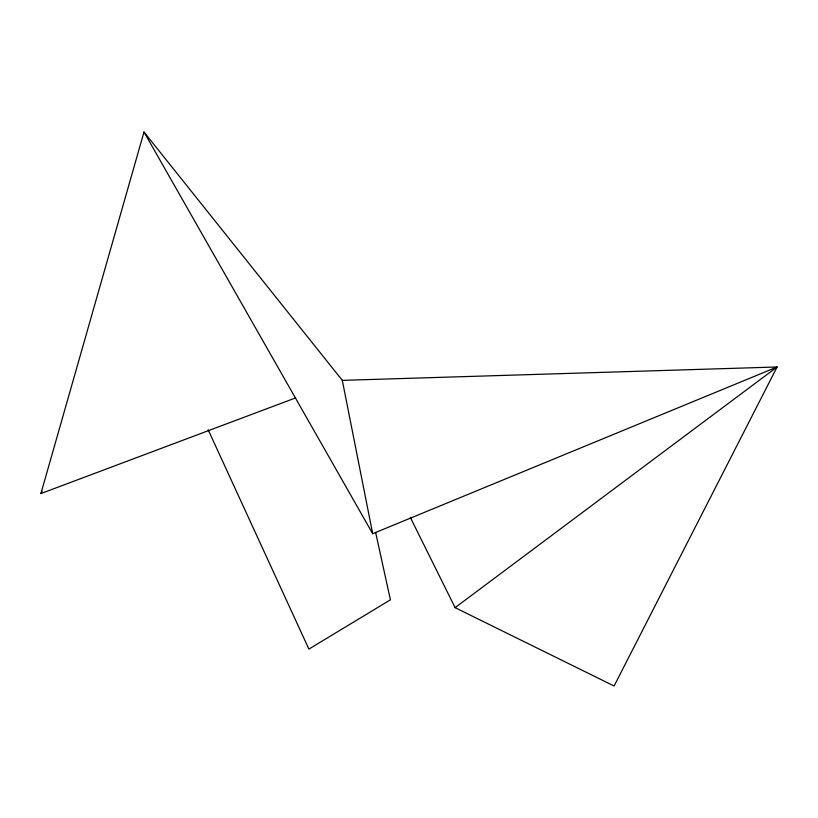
<?xml version="1.0" encoding="UTF-8"?>
<svg xmlns="http://www.w3.org/2000/svg" width="818" height="818" viewBox="0 0 818 818"><rect width="100%" height="100%" fill="white"/><g stroke="black" fill="none" stroke-linecap="round" stroke-linejoin="round"><path stroke-width="1.23" d="M295.666 397.885L40.9 493.571L143.988 132.005L342.313 380.37L372.691 533.694L777.1 366.985L614.103 685.995L455.105 607.651L410.329 517.426M40.9 493.571L42.055 491.301M455.105 607.651L777.1 366.985L342.313 380.37M143.988 132.005L372.691 533.694M208.12 429.706L308.887 649.083L390.411 599.829L375.656 532.498"/></g></svg>
